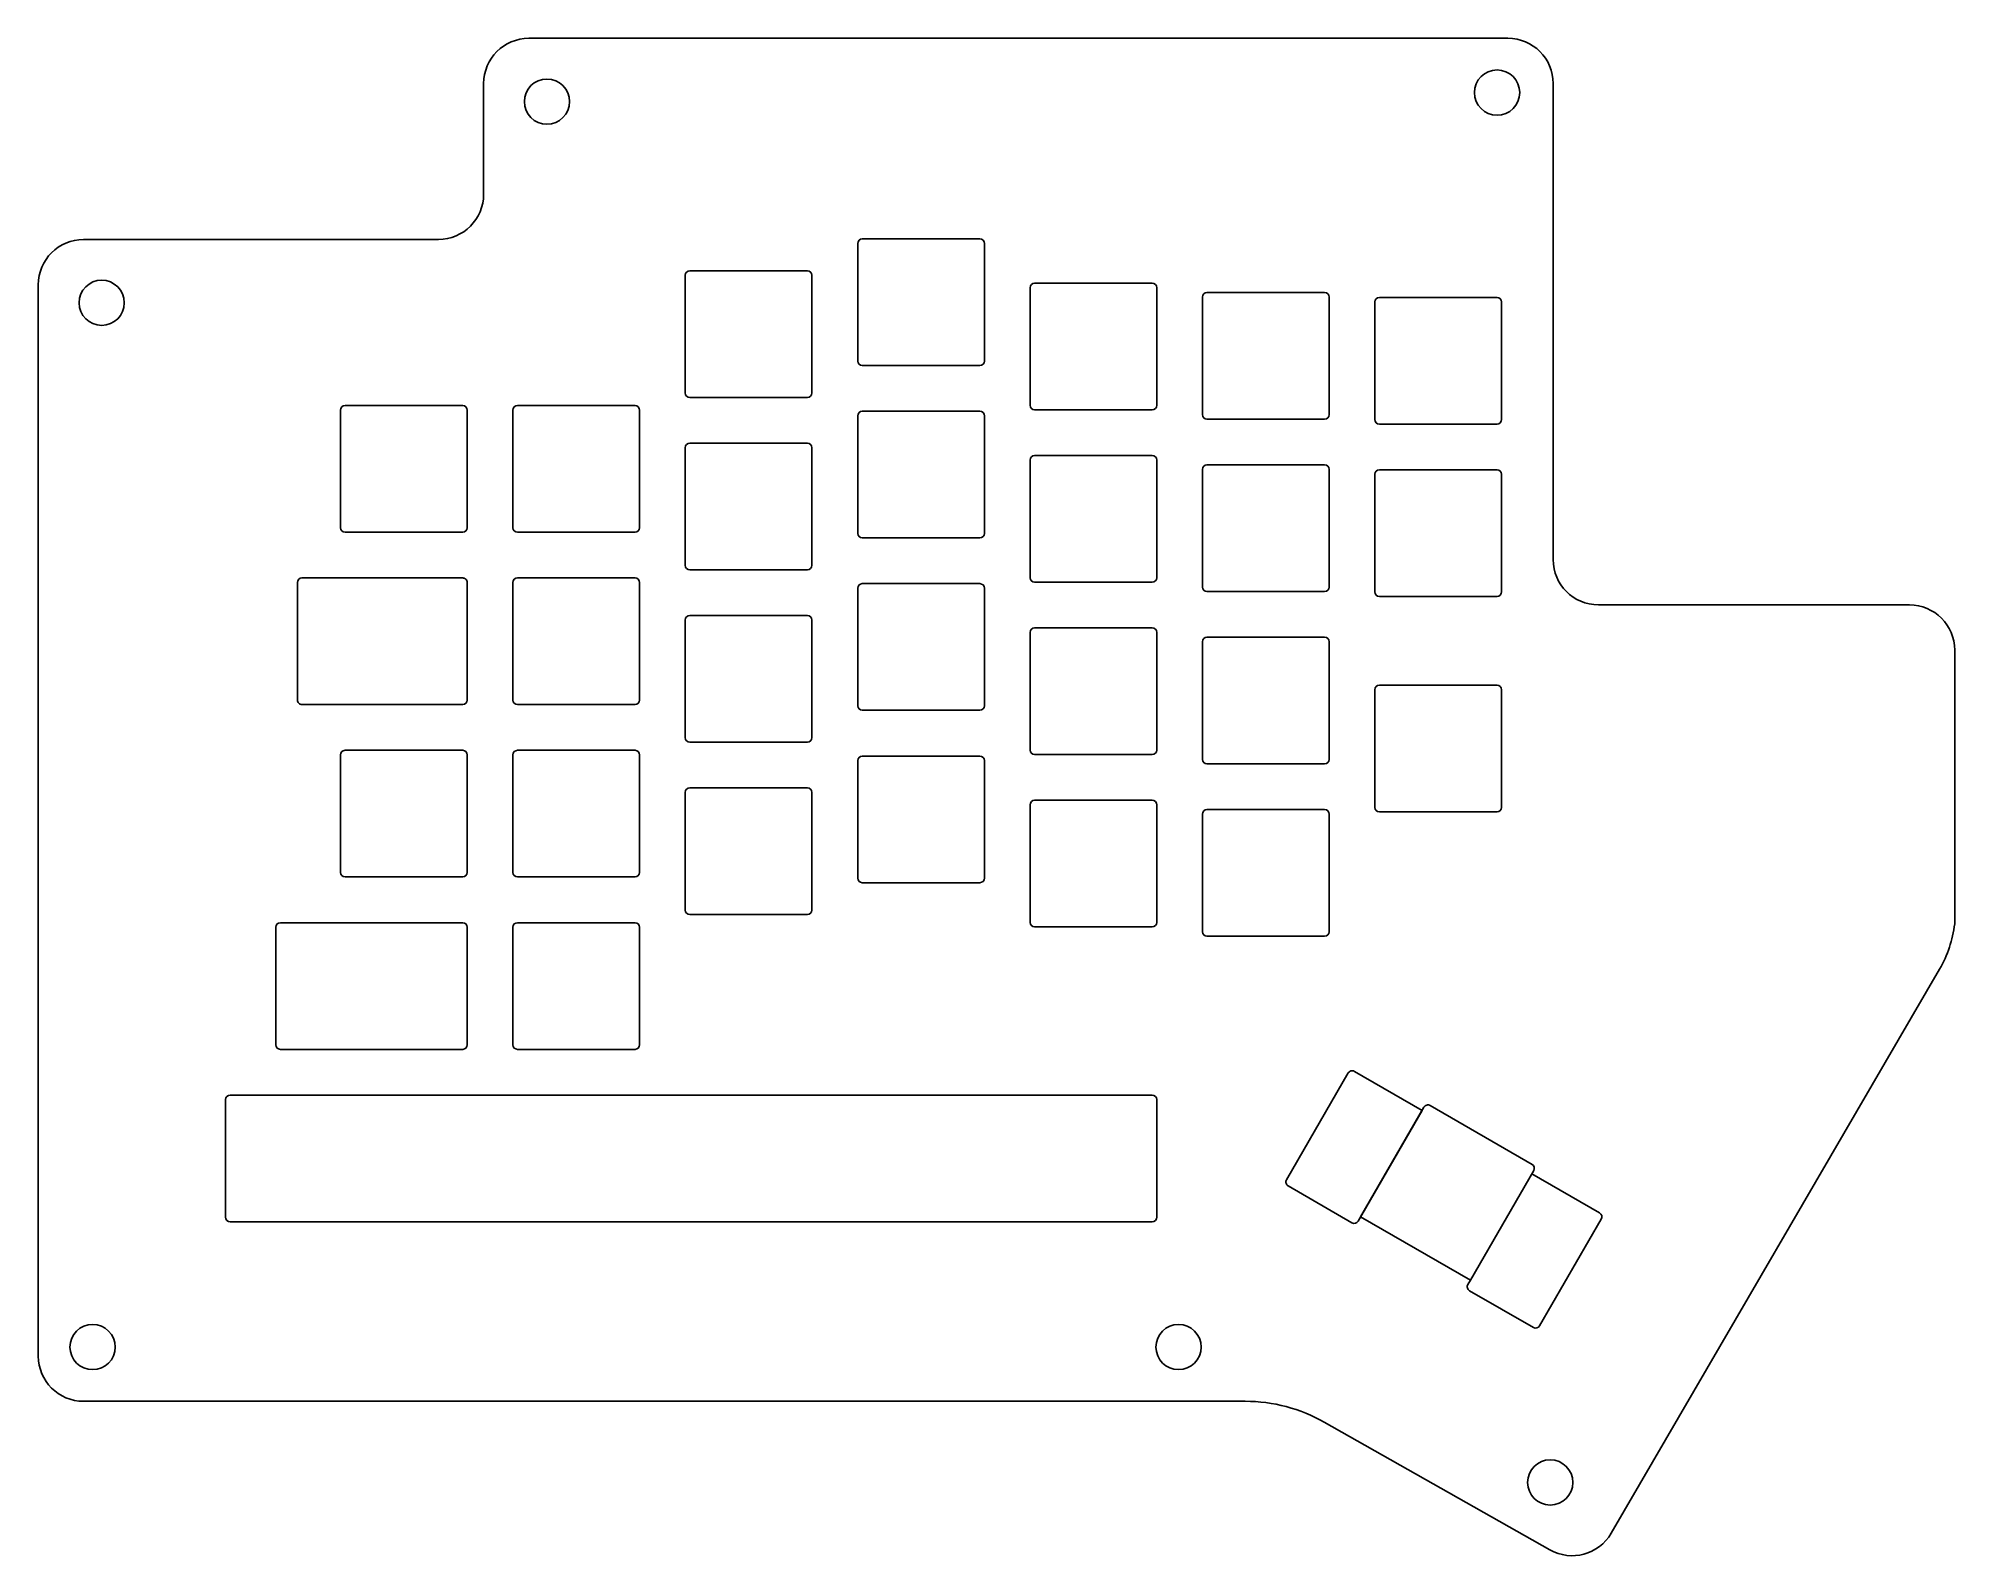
# Model space of a CAD drawing. Extents: x -130 to 81, y -81 to 86.
import ezdxf

# ---------------------------------------------------------------- set-up
doc = ezdxf.new("R2010")
doc.units = 0
doc.layers.add('Sketch003', color=7, linetype='CONTINUOUS')

msp = doc.modelspace()

# ---------------------------------------------------------------- linework, layer by layer
at = {"layer": 'Sketch003'}
for p, q in [((-76.28, 86.44, 15), (31.91, 86.44, 15)), ((-81.28, 81.44, 15), (-81.28, 69.21, 15)), ((36.91, 28.82, 15), (36.91, 81.44, 15)), ((-86.28, 64.21, 15), (-125.49, 64.21, 15)), ((-39.945, 50.765, 15), (-39.945, 63.765, 15)), ((-39.445, 64.265, 15), (-26.445, 64.265, 15)), ((-25.945, 63.765, 15), (-25.945, 50.765, 15)), ((-58.995, 47.245, 15), (-58.995, 60.245, 15)), ((-58.495, 60.745, 15), (-45.495, 60.745, 15)), ((-44.995, 60.245, 15), (-44.995, 47.245, 15)), ((-20.395, 59.375, 15), (-7.395, 59.375, 15)), ((-130.49, 59.21, 15), (-130.49, -59.21, 15)), ((-20.895, 45.875, 15), (-20.895, 58.875, 15)), ((-6.895, 58.875, 15), (-6.895, 45.875, 15)), ((-1.845, 44.845, 15), (-1.845, 57.845, 15)), ((-1.345, 58.345, 15), (11.655, 58.345, 15)), ((12.155, 57.845, 15), (12.155, 44.845, 15)), ((17.205, 44.305, 15), (17.205, 57.305, 15)), ((17.705, 57.805, 15), (30.705, 57.805, 15)), ((31.205, 57.305, 15), (31.205, 44.305, 15)), ((-26.445, 50.265, 15), (-39.445, 50.265, 15)), ((-45.495, 46.745, 15), (-58.495, 46.745, 15)), ((-97.095, 32.345, 15), (-97.095, 45.345, 15)), ((-96.595, 45.845, 15), (-83.595, 45.845, 15)), ((-83.095, 45.345, 15), (-83.095, 32.345, 15)), ((-78.045, 32.345, 15), (-78.045, 45.345, 15)), ((-77.545, 45.845, 15), (-64.545, 45.845, 15)), ((-64.045, 45.345, 15), (-64.045, 32.345, 15)), ((-39.945, 31.715, 15), (-39.945, 44.715, 15)), ((-39.445, 45.215, 15), (-26.445, 45.215, 15)), ((-25.945, 44.715, 15), (-25.945, 31.715, 15)), ((-7.395, 45.375, 15), (-20.395, 45.375, 15)), ((11.655, 44.345, 15), (-1.345, 44.345, 15)), ((30.705, 43.805, 15), (17.705, 43.805, 15)), ((-58.995, 28.195, 15), (-58.995, 41.195, 15)), ((-58.495, 41.695, 15), (-45.495, 41.695, 15)), ((-44.995, 41.195, 15), (-44.995, 28.195, 15)), ((-20.395, 40.325, 15), (-7.395, 40.325, 15)), ((-20.895, 26.825, 15), (-20.895, 39.825, 15)), ((-6.895, 39.825, 15), (-6.895, 26.825, 15)), ((-1.845, 25.795, 15), (-1.845, 38.795, 15)), ((-1.345, 39.295, 15), (11.655, 39.295, 15)), ((12.155, 38.795, 15), (12.155, 25.795, 15)), ((17.205, 25.255, 15), (17.205, 38.255, 15)), ((17.705, 38.755, 15), (30.705, 38.755, 15)), ((31.205, 38.255, 15), (31.205, 25.255, 15)), ((-83.595, 31.845, 15), (-96.595, 31.845, 15)), ((-64.545, 31.845, 15), (-77.545, 31.845, 15)), ((-26.445, 31.215, 15), (-39.445, 31.215, 15)), ((-45.495, 27.695, 15), (-58.495, 27.695, 15)), ((-101.855, 13.295, 15), (-101.855, 26.295, 15)), ((-101.355, 26.795, 15), (-83.59, 26.795, 15)), ((-83.09, 26.295, 15), (-83.09, 13.295, 15)), ((-78.045, 13.295, 15), (-78.045, 26.295, 15)), ((-77.545, 26.795, 15), (-64.545, 26.795, 15)), ((-64.045, 26.295, 15), (-64.045, 13.295, 15)), ((-39.945, 12.665, 15), (-39.945, 25.665, 15)), ((-39.445, 26.165, 15), (-26.445, 26.165, 15)), ((-25.945, 25.665, 15), (-25.945, 12.665, 15)), ((-7.395, 26.325, 15), (-20.395, 26.325, 15)), ((11.655, 25.295, 15), (-1.345, 25.295, 15)), ((30.705, 24.755, 15), (17.705, 24.755, 15)), ((41.91, 23.82, 15), (76.28, 23.82, 15)), ((-58.995, 9.145, 15), (-58.995, 22.145, 15)), ((-58.495, 22.645, 15), (-45.495, 22.645, 15)), ((-44.995, 22.145, 15), (-44.995, 9.145, 15)), ((-20.395, 21.275, 15), (-7.395, 21.275, 15)), ((-20.895, 7.775, 15), (-20.895, 20.775, 15)), ((-6.895, 20.775, 15), (-6.895, 7.775, 15)), ((-1.845, 6.745, 15), (-1.845, 19.745, 15)), ((-1.345, 20.245, 15), (11.655, 20.245, 15)), ((12.155, 19.745, 15), (12.155, 6.745, 15)), ((81.28, -11.45, 15), (81.28, 18.82, 15)), ((17.705, 14.9425, 15), (30.705, 14.9425, 15)), ((-101.355, 12.795, 15), (-83.59, 12.795, 15)), ((-64.545, 12.795, 15), (-77.545, 12.795, 15)), ((17.205, 1.4425, 15), (17.205, 14.4425, 15)), ((31.205, 14.4425, 15), (31.205, 1.4425, 15)), ((-26.445, 12.165, 15), (-39.445, 12.165, 15)), ((-45.495, 8.645, 15), (-58.495, 8.645, 15)), ((-97.095, -5.755, 15), (-97.095, 7.245, 15)), ((-96.595, 7.745, 15), (-83.595, 7.745, 15)), ((-83.095, 7.245, 15), (-83.095, -5.755, 15)), ((-78.045, -5.755, 15), (-78.045, 7.245, 15)), ((-77.545, 7.745, 15), (-64.545, 7.745, 15)), ((-64.045, 7.245, 15), (-64.045, -5.755, 15)), ((-39.945, -6.385, 15), (-39.945, 6.615, 15)), ((-39.445, 7.115, 15), (-26.445, 7.115, 15)), ((-25.945, 6.615, 15), (-25.945, -6.385, 15)), ((-7.395, 7.275, 15), (-20.395, 7.275, 15)), ((11.655, 6.245, 15), (-1.345, 6.245, 15)), ((-58.995, -9.905, 15), (-58.995, 3.095, 15)), ((-58.495, 3.595, 15), (-45.495, 3.595, 15)), ((-44.995, 3.095, 15), (-44.995, -9.905, 15)), ((-20.395, 2.225, 15), (-7.395, 2.225, 15)), ((-20.895, -11.275, 15), (-20.895, 1.725, 15)), ((-6.895, 1.725, 15), (-6.895, -11.275, 15)), ((-1.845, -12.305, 15), (-1.845, 0.695, 15)), ((-1.345, 1.195, 15), (11.655, 1.195, 15)), ((12.155, 0.695, 15), (12.155, -12.305, 15)), ((30.705, 0.9425, 15), (17.705, 0.9425, 15)), ((-83.595, -6.255, 15), (-96.595, -6.255, 15)), ((-64.545, -6.255, 15), (-77.545, -6.255, 15)), ((-26.445, -6.885, 15), (-39.445, -6.885, 15)), ((-45.495, -10.405, 15), (-58.495, -10.405, 15)), ((-104.239, -24.805, 15), (-104.239, -11.805, 15)), ((-103.739, -11.305, 15), (-83.595, -11.305, 15)), ((-83.095, -11.805, 15), (-83.095, -24.805, 15)), ((-78.045, -24.805, 15), (-78.045, -11.805, 15)), ((-77.545, -11.305, 15), (-64.545, -11.305, 15)), ((-64.045, -11.805, 15), (-64.045, -24.805, 15)), ((-7.395, -11.775, 15), (-20.395, -11.775, 15)), ((11.655, -12.805, 15), (-1.345, -12.805, 15)), ((43.3222, -78.7853, 15), (79.6083, -16.4396, 15)), ((-83.595, -25.305, 15), (-103.739, -25.305, 15)), ((-64.545, -25.305, 15), (-77.545, -25.305, 15)), ((7.4437, -39.7247, 15), (14.2589, -27.9204, 15)), ((14.9419, -27.7374, 15), (22.4278, -32.0594, 15)), ((-109.794, -43.855, 15), (-109.794, -30.855, 15)), ((-109.294, -30.355, 15), (-7.395, -30.355, 15)), ((-6.895, -30.855, 15), (-6.895, -43.855, 15)), ((15.635, -43.8249, 15), (22.635, -31.7005, 15)), ((23.318, -31.5175, 15), (34.5763, -38.0175, 15)), ((22.4278, -32.0594, 15), (15.3626, -44.2967, 15)), ((34.7594, -38.7005, 15), (27.7594, -50.8249, 15)), ((34.5522, -39.0594, 15), (42.0381, -43.3814, 15)), ((14.6796, -44.4797, 15), (7.6267, -40.4077, 15)), ((-7.395, -44.355, 15), (-109.294, -44.355, 15)), ((27.7594, -50.8249, 15), (15.635, -43.8249, 15)), ((42.2211, -44.0644, 15), (35.4059, -55.8687, 15)), ((27.487, -51.2967, 15), (27.7594, -50.8249, 15)), ((34.7229, -56.0517, 15), (27.67, -51.9797, 15)), ((-125.49, -64.21, 15), (2.8859, -64.21, 15)), ((11.6228, -66.5121, 15), (36.537, -80.621, 15))]:
    msp.add_line(p, q, dxfattribs=at)
for centre in [(30.7112, 80.44), (-74.28, 79.44), (-123.49, 57.21), (-124.49, -58.21), (-4.49, -58.21), (36.5852, -73.1759)]:
    msp.add_circle(centre, 2.5, dxfattribs=at)
for centre, radius, start, end in [((-76.28, 81.44, 15), 5, 90, 180), ((31.91, 81.44, 15), 5, 0, 90), ((-86.28, 69.21, 15), 5, -90, 0), ((-125.49, 59.21, 15), 5, 90, 180), ((-39.445, 63.765, 15), 0.5, 90, 180), ((-26.445, 63.765, 15), 0.5, 0, 90), ((-58.495, 60.245, 15), 0.5, 90, 180), ((-45.495, 60.245, 15), 0.5, 0, 90), ((-20.395, 58.875, 15), 0.5, 90, 180), ((-7.395, 58.875, 15), 0.5, 0, 90), ((-1.345, 57.845, 15), 0.5, 90, 180), ((11.655, 57.845, 15), 0.5, 0, 90), ((17.705, 57.305, 15), 0.5, 90, 180), ((30.705, 57.305, 15), 0.5, 0, 90), ((-39.445, 50.765, 15), 0.5, 180, -90), ((-26.445, 50.765, 15), 0.5, -90, 0), ((-58.495, 47.245, 15), 0.5, 180, -90), ((-45.495, 47.245, 15), 0.5, -90, 0), ((-96.595, 45.345, 15), 0.5, 90, 180), ((-83.595, 45.345, 15), 0.5, 0, 90), ((-77.545, 45.345, 15), 0.5, 90, 180), ((-64.545, 45.345, 15), 0.5, 0, 90), ((-39.445, 44.715, 15), 0.5, 90, 180), ((-26.445, 44.715, 15), 0.5, 0, 90), ((-20.395, 45.875, 15), 0.5, 180, -90), ((-7.395, 45.875, 15), 0.5, -90, 0), ((-1.345, 44.845, 15), 0.5, 180, -90), ((11.655, 44.845, 15), 0.5, -90, 0), ((17.705, 44.305, 15), 0.5, 180, -90), ((30.705, 44.305, 15), 0.5, -90, 0), ((-58.495, 41.195, 15), 0.5, 90, 180), ((-45.495, 41.195, 15), 0.5, 0, 90), ((-20.395, 39.825, 15), 0.5, 90, 180), ((-7.395, 39.825, 15), 0.5, 0, 90), ((-1.345, 38.795, 15), 0.5, 90, 180), ((11.655, 38.795, 15), 0.5, 0, 90), ((17.705, 38.255, 15), 0.5, 90, 180), ((30.705, 38.255, 15), 0.5, 0, 90), ((-96.595, 32.345, 15), 0.5, 180, -90), ((-83.595, 32.345, 15), 0.5, -90, 0), ((-77.545, 32.345, 15), 0.5, 180, -90), ((-64.545, 32.345, 15), 0.5, -90, 0), ((-39.445, 31.715, 15), 0.5, 180, -90), ((-26.445, 31.715, 15), 0.5, -90, 0), ((-58.495, 28.195, 15), 0.5, 180, -90), ((-45.495, 28.195, 15), 0.5, -90, 0), ((41.91, 28.82, 15), 5, 180, -90), ((-101.355, 26.295, 15), 0.5, 90, 180), ((-83.59, 26.295, 15), 0.5, 0, 90.0001), ((-77.545, 26.295, 15), 0.5, 90, 180), ((-64.545, 26.295, 15), 0.5, 0, 90), ((-39.445, 25.665, 15), 0.5, 90, 180), ((-26.445, 25.665, 15), 0.5, 0, 90), ((-20.395, 26.825, 15), 0.5, 180, -90), ((-7.395, 26.825, 15), 0.5, -90, 0), ((-1.345, 25.795, 15), 0.5, 180, -90), ((11.655, 25.795, 15), 0.5, -90, 0), ((17.705, 25.255, 15), 0.5, 180, -90), ((30.705, 25.255, 15), 0.5, -90, 0), ((76.28, 18.82, 15), 5, 0, 90), ((-58.495, 22.145, 15), 0.5, 90, 180), ((-45.495, 22.145, 15), 0.5, 0, 90), ((-20.395, 20.775, 15), 0.5, 90, 180), ((-7.395, 20.775, 15), 0.5, 0, 90), ((-1.345, 19.745, 15), 0.5, 90, 180), ((11.655, 19.745, 15), 0.5, 0, 90), ((17.705, 14.4425, 15), 0.5, 90, 180), ((30.705, 14.4425, 15), 0.5, 0, 90), ((-101.355, 13.295, 15), 0.5, 180, -89.9996), ((-83.59, 13.295, 15), 0.5, -90, 0), ((-77.545, 13.295, 15), 0.5, 180, -90), ((-64.545, 13.295, 15), 0.5, -90, 0), ((-39.445, 12.665, 15), 0.5, 180, -90), ((-26.445, 12.665, 15), 0.5, -90, 0), ((-58.495, 9.145, 15), 0.5, 180, -90), ((-45.495, 9.145, 15), 0.5, -90, 0), ((-96.595, 7.245, 15), 0.5, 90, 180), ((-83.595, 7.245, 15), 0.5, 0, 90), ((-77.545, 7.245, 15), 0.5, 90, 180), ((-64.545, 7.245, 15), 0.5, 0, 90), ((-39.445, 6.615, 15), 0.5, 90, 180), ((-26.445, 6.615, 15), 0.5, 0, 90), ((-20.395, 7.775, 15), 0.5, 180, -90), ((-7.395, 7.775, 15), 0.5, -90, 0), ((-1.345, 6.745, 15), 0.5, 180, -90), ((11.655, 6.745, 15), 0.5, -90, 0), ((-58.495, 3.095, 15), 0.5, 90, 180), ((-45.495, 3.095, 15), 0.5, 0, 90), ((-20.395, 1.725, 15), 0.5, 90, 180), ((-7.395, 1.725, 15), 0.5, 0, 90), ((-1.345, 0.695, 15), 0.5, 90, 180), ((11.655, 0.695, 15), 0.5, 0, 90), ((17.705, 1.4425, 15), 0.5, 180, -90), ((30.705, 1.4425, 15), 0.5, -90, 0), ((-96.595, -5.755, 15), 0.5, 180, -90), ((-83.595, -5.755, 15), 0.5, -90, 0), ((-77.545, -5.755, 15), 0.5, 180, -90), ((-64.545, -5.755, 15), 0.5, -90, 0), ((-39.445, -6.385, 15), 0.5, 180, -90), ((-26.445, -6.385, 15), 0.5, -90, 0), ((-58.495, -9.905, 15), 0.5, 180, -90), ((-45.495, -9.905, 15), 0.5, -90, 0), ((-103.739, -11.805, 15), 0.5, 90, 180), ((-83.595, -11.805, 15), 0.5, 0, 90), ((-77.545, -11.805, 15), 0.5, 90, 180), ((-64.545, -11.805, 15), 0.5, 0, 90), ((-20.395, -11.275, 15), 0.5, 180, -90), ((-7.395, -11.275, 15), 0.5, -90, 0), ((-1.345, -12.305, 15), 0.5, 180, -90), ((11.655, -12.305, 15), 0.5, -90, 0), ((68.3727, -9.9004, 15), 13, -30.2, -6.84599), ((-103.739, -24.805, 15), 0.5, 180, -90), ((-83.595, -24.805, 15), 0.5, -90, 0), ((-77.545, -24.805, 15), 0.5, 180, -90), ((-64.545, -24.805, 15), 0.5, -90, 0), ((14.6919, -28.1704, 15), 0.5, 60, 150), ((-109.294, -30.855, 15), 0.5, 90, 180), ((-7.395, -30.855, 15), 0.5, 0, 90), ((23.068, -31.9505, 15), 0.5, 60, 150), ((34.3263, -38.4505, 15), 0.5, -30, 60), ((7.8767, -39.9747, 15), 0.5, 150, -120), ((-109.294, -43.855, 15), 0.5, 180, -90), ((-7.395, -43.855, 15), 0.5, -90, 0), ((14.9296, -44.0467, 15), 0.5, -120, -30), ((41.7881, -43.8144, 15), 0.5, -30, 60), ((27.92, -51.5467, 15), 0.5, 150, -120), ((34.9729, -55.6187, 15), 0.5, -120, -30), ((-125.49, -59.21, 15), 5, 180, -90), ((2.8859, -81.94, 15), 17.73, 60.4771, 90), ((39.0008, -76.2702, 15), 5, -119.523, -30.2)]:
    msp.add_arc(centre, radius, start, end, dxfattribs=at)

doc.saveas('drawing.dxf')
